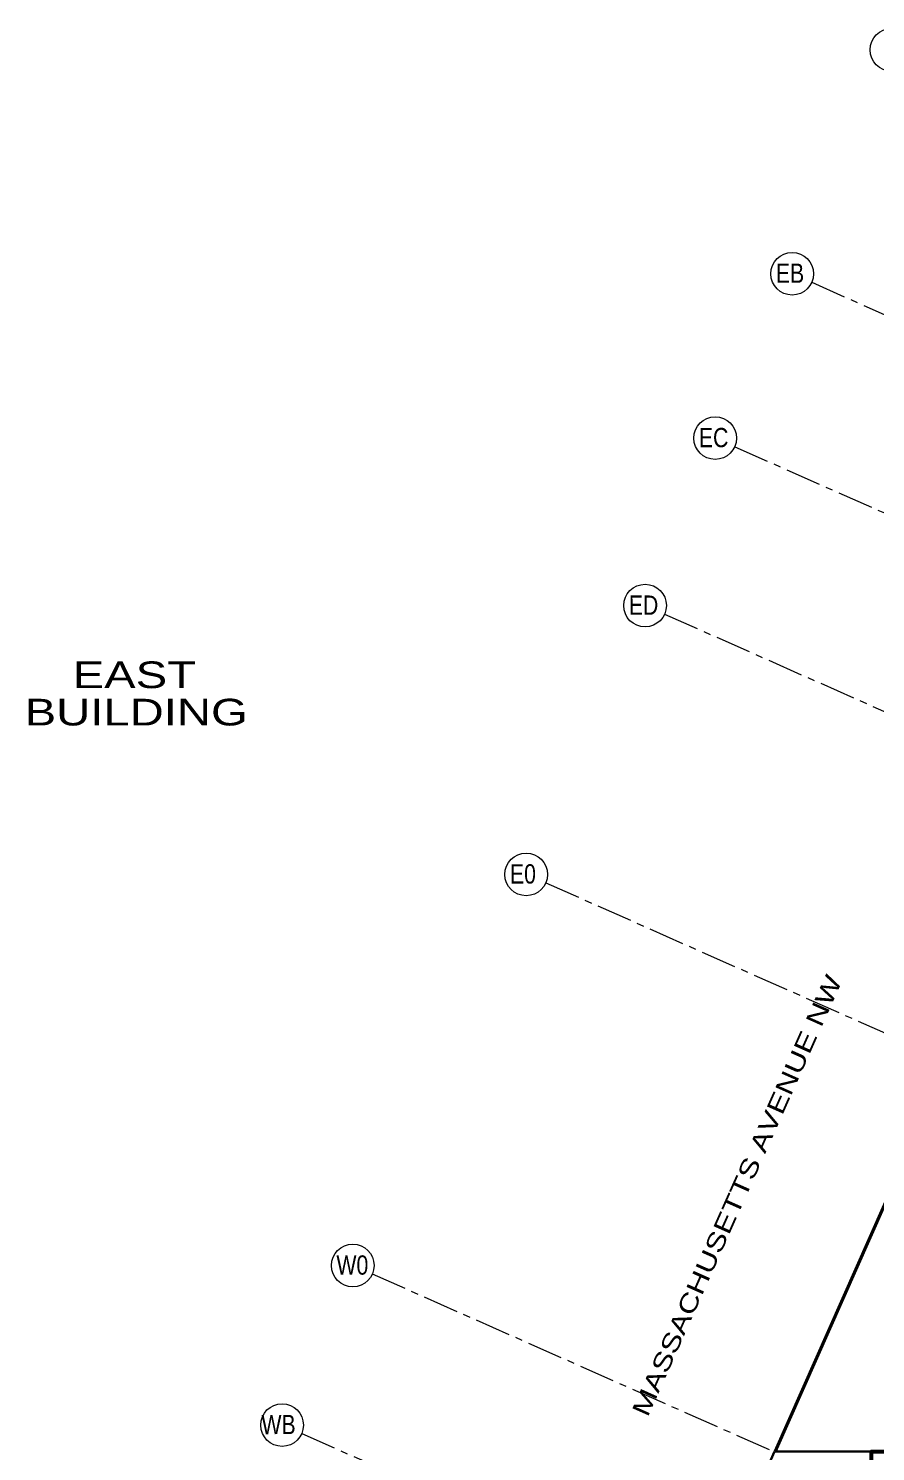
# Model space of a CAD drawing. Header units: inches. Extents: x -26575 to 27, y -11337 to 2257.
# Drawn here: x -26263 to -24836, y -677 to 1724 of the extents above; entities that cross this region are included whole.
import ezdxf
from ezdxf.enums import TextEntityAlignment as Align

# ---------------------------------------------------------------- set-up
doc = ezdxf.new("R2010")
doc.units = ezdxf.units.IN
doc.header["$LTSCALE"] = 48
doc.header["$MEASUREMENT"] = 0
doc.linetypes.add('A106$0$CENTER', pattern=[2, 1.25, -0.25, 0.25, -0.25])
doc.linetypes.add('A112$0$CENTER', pattern=[2, 1.25, -0.25, 0.25, -0.25])
for name, color, linetype in [('A106$0$A-ANNO-TEXT', 8, 'Continuous'), ('A106$0$A-ANNO-WEST', 8, 'Continuous'), ('A106$0$A-GRID-1DP0-15', 8, 'Continuous'), ('A106$0$A-GRID-GRDP0-15', 8, 'Continuous'), ('A106$0$C-PROP', 8, 'Continuous'), ('A112$0$A-ANNO-WEST', 8, 'Continuous'), ('A112$0$A-GRID-1DP0-15', 8, 'Continuous'), ('A112$0$A-GRID-GRDP0-15', 8, 'Continuous'), ('A112$0$C-PROP', 8, 'Continuous'), ('XREF', 7, 'Continuous')]:
    doc.layers.add(name, color=color, linetype=linetype)
doc.styles.add('A106$0$style-Arial', font='arial.ttf')
doc.styles.add('A112$0$style-Arial', font='arial.ttf')

# ---------------------------------------------------------------- blocks, each defined once
blk = doc.blocks.new('A106')
at = {"layer": 'A106$0$A-ANNO-WEST', "lineweight": 30}
for p, q in [((-25005.6, -676.9), (-25076.1, -835.9)), ((-24842, -676.9), (-25005.6, -676.9))]:
    blk.add_line(p, q, dxfattribs=at)
at = {"layer": 'A106$0$A-ANNO-WEST', "lineweight": 53, "elevation": 0, "flags": 128}
blk.add_lwpolyline([(-23093.1, -797.9), (-22682, -797.9), (-22682, -676.9), (-21061, -676.9), (-21061, -2477.9), (-22682, -2477.9), (-22682, -2347.1), (-22682, -2347.1), (-23779, -2347.1), (-23779, -2347.1), (-23837.4, -2478.9), (-25502, -2478.9), (-25502, -2298.3), (-25518.8, -2282.5), (-25684.2, -2209.3), (-25076.1, -835.9), (-24911.1, -909), (-24842, -857.4), (-24842, -676.9), (-23039.5, -676.9), (-23093.1, -797.9)], close=True, dxfattribs=at)
at = {"layer": 'A106$0$A-GRID-1DP0-15', "lineweight": 13}
for centre in [(-24808.7, 1688.1, 0), (-24976, 1310.3), (-25105.8, 1033), (-25224, 750.3), (-25424.3, 296.8), (-25716.7, -363.1), (-25835.8, -632.2)]:
    blk.add_circle(centre, 36, dxfattribs=at)
at = {"layer": 'A106$0$A-GRID-GRDP0-15', "linetype": 'A106$0$CENTER', "lineweight": 0}
for p, q in [((-24943.1, 1295.8), (-24110.6, 927.2)), ((-25072.9, 1018.4), (-24234.5, 647.2)), ((-25191, 735.8), (-24358.5, 367.2)), ((-25391.2, 282.5), (-24712.8, -17.9)), ((-25684, -377.2), (-25005.9, -677.5)), ((-25802.7, -646.5, 0), (-25125, -946.6, 0))]:
    blk.add_line(p, q, dxfattribs=at)
at = {"layer": 'A106$0$C-PROP', "lineweight": 40, "flags": 128}
blk.add_lwpolyline([(-25004.5, -676.9), (-24022, 1542.1), (-21061, 1542.1), (-21061, -676.9)], dxfattribs=at)
at = {"layer": 'A106$0$A-ANNO-TEXT', "lineweight": 13, "style": 'A106$0$style-Arial', "width": 1.266666}
for s, p in [('EAST', (-26084.8, 633.6)), ('BUILDING', (-26081.7, 570.6))]:
    blk.add_text(s, height=45, dxfattribs=at).set_placement(p, align=Align.MIDDLE_CENTER)
at = {"layer": 'A106$0$A-ANNO-TEXT', "lineweight": 30, "style": 'A106$0$style-Arial', "width": 1.266666}
blk.add_text('MASSACHUSETTS AVENUE NW', height=30, rotation=66, dxfattribs=at).set_placement((-25219.6, -620.1))
at = {"layer": 'A106$0$A-GRID-1DP0-15', "lineweight": 13, "style": 'A106$0$style-Arial', "width": 0.789231}
for s, p in [('EB', (-25003.5, 1294.9)), ('EC', (-25133.3, 1017.6)), ('ED', (-25251.4, 734.9)), ('E0', (-25451.7, 281.4)), ('W0', (-25744.2, -378.5)), ('WB', (-25870.6, -647.6))]:
    blk.add_text(s, height=32.5, rotation=0.0086, dxfattribs=at).set_placement(p)
blk = doc.blocks.new('A112')
at = {"layer": 'A112$0$A-ANNO-WEST', "lineweight": 30}
for p, q in [((-25005.6, -676.9), (-25076.1, -835.9)), ((-24842, -676.9), (-25005.6, -676.9))]:
    blk.add_line(p, q, dxfattribs=at)
at = {"layer": 'A112$0$A-ANNO-WEST', "lineweight": 53, "elevation": 0, "flags": 128}
blk.add_lwpolyline([(-23093.1, -797.9), (-22682, -797.9), (-22682, -676.9), (-21061, -676.9), (-21061, -2477.9), (-22682, -2477.9), (-22682, -2347.1), (-22682, -2347.1), (-23779, -2347.1), (-23779, -2347.1), (-23837.4, -2478.9), (-25502, -2478.9), (-25502, -2298.3), (-25518.8, -2282.5), (-25684.2, -2209.3), (-25076.1, -835.9), (-24911.1, -909), (-24842, -857.4), (-24842, -676.9), (-23039.5, -676.9), (-23093.1, -797.9)], close=True, dxfattribs=at)
at = {"layer": 'A112$0$A-GRID-1DP0-15', "lineweight": 13}
for centre in [(-24808.7, 1688.1, 0), (-24976, 1310.3), (-25105.8, 1033), (-25224, 750.3), (-25424.3, 296.8), (-25716.7, -363.1), (-25835.8, -632.2)]:
    blk.add_circle(centre, 36, dxfattribs=at)
at = {"layer": 'A112$0$A-GRID-GRDP0-15', "linetype": 'A112$0$CENTER', "lineweight": 0}
for p, q in [((-24943.1, 1295.8), (-24110.6, 927.2)), ((-25072.9, 1018.4), (-24234.5, 647.2)), ((-25191, 735.8), (-24358.5, 367.2)), ((-25391.2, 282.5), (-24712.8, -17.9)), ((-25684, -377.2), (-25005.9, -677.5)), ((-25802.7, -646.5, 0), (-25125, -946.6, 0))]:
    blk.add_line(p, q, dxfattribs=at)
at = {"layer": 'A112$0$C-PROP', "lineweight": 40, "flags": 128}
blk.add_lwpolyline([(-25004.5, -676.9), (-24022, 1542.1), (-21061, 1542.1), (-21061, -676.9)], dxfattribs=at)
at = {"layer": 'A112$0$A-GRID-1DP0-15', "lineweight": 13, "style": 'A112$0$style-Arial', "width": 0.789231}
for s, p in [('EB', (-25003.5, 1294.9)), ('EC', (-25133.3, 1017.6)), ('ED', (-25251.4, 734.9)), ('E0', (-25451.7, 281.4)), ('W0', (-25744.2, -378.5)), ('WB', (-25870.6, -647.6))]:
    blk.add_text(s, height=32.5, rotation=0.0086, dxfattribs=at).set_placement(p)

msp = doc.modelspace()

# ---------------------------------------------------------------- block references
at = {"layer": 'XREF'}
for name in ['A106', 'A112']:
    msp.add_blockref(name, (0, 0), dxfattribs=at)

doc.saveas('drawing.dxf')
